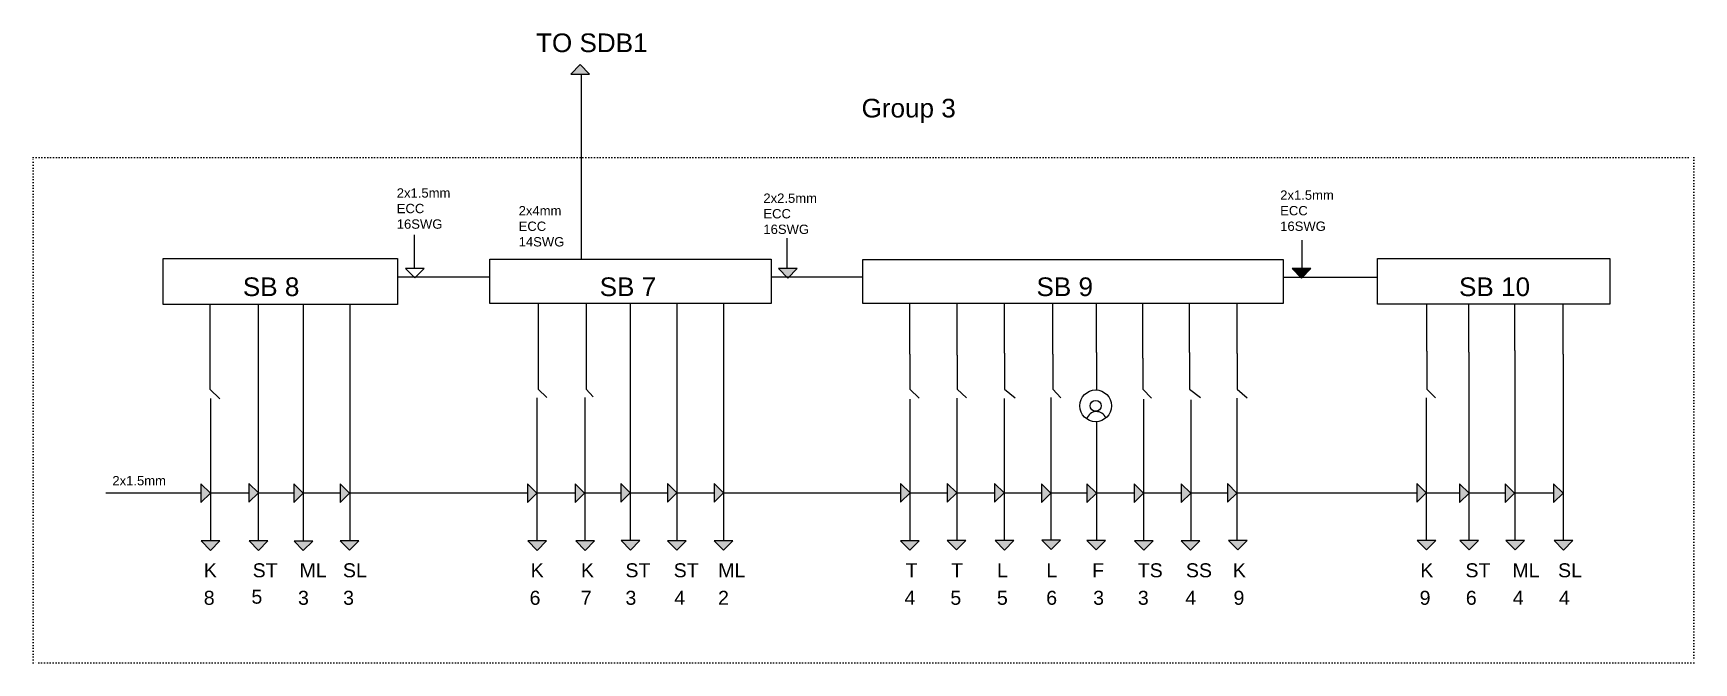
# Model space of a CAD drawing. Header units: millimetres. Extents: x 147060 to 148839, y 180216 to 180891.
import ezdxf

# ---------------------------------------------------------------- set-up
doc = ezdxf.new("R2010")
doc.units = ezdxf.units.MM
doc.linetypes.add('ACAD_ISO07W100', pattern=[3, 0, -3])
doc.styles.get("Standard").update_dxf_attribs({"font": 'Arial.ttf'})

msp = doc.modelspace()

# ---------------------------------------------------------------- hatches: boundary and pattern name
at = {"ltscale": 2}
h = msp.add_hatch(color=250, dxfattribs=at)
h.dxf.hatch_style = 1
h.paths.add_polyline_path([(148598.3, 180398.2), (148588.2, 180408.1), (148588.2, 180388.1), (148598.3, 180398)])
h.paths.add_polyline_path([(148562.9, 180347.6), (148542.9, 180347.6), (148552.9, 180337.4)])
h.paths.add_polyline_path([(148608.5, 180347.6), (148588.5, 180347.6), (148598.5, 180337.4)])
h.paths.add_polyline_path([(148637.1, 180408.1), (148637.1, 180388.1), (148647.3, 180398.1)])
h.paths.add_polyline_path([(148658, 180347.6), (148638, 180347.6), (148647.9, 180337.4)])
h.paths.add_polyline_path([(148709.5, 180347.4), (148689.5, 180347.4), (148699.5, 180337.2)])
h.paths.add_polyline_path([(148689.1, 180408.3), (148689.1, 180388.3), (148699.3, 180398.2)])
h.paths.add_polyline_path([(147878.7, 180638.9), (147858.7, 180638.9), (147867.9, 180629.5), (147869.4, 180629.5)])
h.paths.add_polyline_path([(147646.2, 180857.4), (147636.1, 180847.3), (147656.2, 180847.3)])
h.paths.add_polyline_path([(148392.1, 180673.4), (148455.6, 180673.4), (148455.6, 180727.7), (148392.1, 180727.7)], flags=9)
h.paths.add_polyline_path([(147838.4, 180670.1), (147901.9, 180670.1), (147901.9, 180724.4), (147838.4, 180724.4)], flags=9)
h.paths.add_polyline_path([(147576.2, 180656.8), (147630.1, 180656.8), (147630.1, 180711), (147576.2, 180711)], flags=9)
h.paths.add_polyline_path([(147445.6, 180675.7), (147509.2, 180675.7), (147509.2, 180730), (147445.6, 180730)], flags=9)
h.paths.add_polyline_path([(148690.8, 180270.4), (148709.9, 180270.4), (148709.9, 180301.3), (148690.8, 180301.3)], flags=9)
h.paths.add_polyline_path([(148641.3, 180270.4), (148660.4, 180270.4), (148660.4, 180301.3), (148641.3, 180301.3)], flags=9)
h.paths.add_polyline_path([(148590.4, 180270.3), (148609.6, 180270.3), (148609.6, 180301.2), (148590.4, 180301.2)], flags=9)
h.paths.add_polyline_path([(148540.9, 180270.3), (148560, 180270.3), (148560, 180301.2), (148540.9, 180301.2)], flags=9)
h.paths.add_polyline_path([(148341.4, 180270.3), (148360.6, 180270.3), (148360.6, 180301.2), (148341.4, 180301.2)], flags=9)
h.paths.add_polyline_path([(148290.5, 180270.4), (148309.6, 180270.4), (148309.6, 180301.3), (148290.5, 180301.3)], flags=9)
h.paths.add_polyline_path([(148238.9, 180270.3), (148258.1, 180270.3), (148258.1, 180301.2), (148238.9, 180301.2)], flags=9)
h.paths.add_polyline_path([(148191.1, 180270.3), (148210.3, 180270.3), (148210.3, 180301.2), (148191.1, 180301.2)], flags=9)
h.paths.add_polyline_path([(148140.9, 180270.3), (148160, 180270.3), (148160, 180301.2), (148140.9, 180301.2)], flags=9)
h.paths.add_polyline_path([(148088, 180270.4), (148107.1, 180270.4), (148107.1, 180301.3), (148088, 180301.3)], flags=9)
h.paths.add_polyline_path([(148038.1, 180270.4), (148057.2, 180270.4), (148057.2, 180301.3), (148038.1, 180301.3)], flags=9)
h.paths.add_polyline_path([(147989.6, 180270.4), (148008.8, 180270.4), (148008.8, 180301.3), (147989.6, 180301.3)], flags=9)
h.paths.add_polyline_path([(147789.4, 180270.3), (147808.6, 180270.3), (147808.6, 180301.2), (147789.4, 180301.2)], flags=9)
h.paths.add_polyline_path([(147743, 180270.4), (147762.1, 180270.4), (147762.1, 180301.3), (147743, 180301.3)], flags=9)
h.paths.add_polyline_path([(147690, 180270.3), (147709.1, 180270.3), (147709.1, 180301.2), (147690, 180301.2)], flags=9)
h.paths.add_polyline_path([(147642, 180270.4), (147661.2, 180270.4), (147661.2, 180301.3), (147642, 180301.3)], flags=9)
h.paths.add_polyline_path([(147587.3, 180270.3), (147606.5, 180270.3), (147606.5, 180301.2), (147587.3, 180301.2)], flags=9)
h.paths.add_polyline_path([(147387.5, 180270.3), (147406.6, 180270.3), (147406.6, 180301.2), (147387.5, 180301.2)], flags=9)
h.paths.add_polyline_path([(147339.2, 180270.3), (147358.4, 180270.3), (147358.4, 180301.2), (147339.2, 180301.2)], flags=9)
h.paths.add_polyline_path([(147289.3, 180271.6), (147308.5, 180271.6), (147308.5, 180302.5), (147289.3, 180302.5)], flags=9)
h.paths.add_polyline_path([(147238.2, 180270.3), (147257.3, 180270.3), (147257.3, 180301.2), (147238.2, 180301.2)], flags=9)
h.paths.add_polyline_path([(148689.2, 180299.6), (148722.3, 180299.6), (148722.3, 180330.5), (148689.2, 180330.5)], flags=9)
h.paths.add_polyline_path([(148639.6, 180299.9), (148676.2, 180299.9), (148676.2, 180330.8), (148639.6, 180330.8)], flags=9)
h.paths.add_polyline_path([(148589.9, 180299.6), (148624.2, 180299.6), (148624.2, 180330.5), (148589.9, 180330.5)], flags=9)
h.paths.add_polyline_path([(148541, 180299.9), (148562.4, 180299.9), (148562.4, 180330.8), (148541, 180330.8)], flags=9)
h.paths.add_polyline_path([(148340.1, 180299.9), (148361.6, 180299.9), (148361.6, 180330.8), (148340.1, 180330.8)], flags=9)
h.paths.add_polyline_path([(148290.4, 180299.6), (148325.9, 180299.6), (148325.9, 180330.5), (148290.4, 180330.5)], flags=9)
h.paths.add_polyline_path([(148239.3, 180299.6), (148273.6, 180299.6), (148273.6, 180330.5), (148239.3, 180330.5)], flags=9)
h.paths.add_polyline_path([(148189.1, 180299.9), (148209.4, 180299.9), (148209.4, 180330.8), (148189.1, 180330.8)], flags=9)
h.paths.add_polyline_path([(148140.3, 180299.9), (148159.4, 180299.9), (148159.4, 180330.8), (148140.3, 180330.8)], flags=9)
h.paths.add_polyline_path([(148087.4, 180299.9), (148106.5, 180299.9), (148106.5, 180330.8), (148087.4, 180330.8)], flags=9)
h.paths.add_polyline_path([(148039.2, 180299.9), (148059.5, 180299.9), (148059.5, 180330.8), (148039.2, 180330.8)], flags=9)
h.paths.add_polyline_path([(147990.6, 180299.9), (148010.9, 180299.9), (148010.9, 180330.8), (147990.6, 180330.8)], flags=9)
h.paths.add_polyline_path([(147788.7, 180299.9), (147825.3, 180299.9), (147825.3, 180330.8), (147788.7, 180330.8)], flags=9)
h.paths.add_polyline_path([(147741.6, 180299.6), (147775.9, 180299.6), (147775.9, 180330.5), (147741.6, 180330.5)], flags=9)
h.paths.add_polyline_path([(147689.9, 180299.6), (147724.2, 180299.6), (147724.2, 180330.5), (147689.9, 180330.5)], flags=9)
h.paths.add_polyline_path([(147641.7, 180299.9), (147663.1, 180299.9), (147663.1, 180330.8), (147641.7, 180330.8)], flags=9)
h.paths.add_polyline_path([(147587.8, 180299.9), (147609.3, 180299.9), (147609.3, 180330.8), (147587.8, 180330.8)], flags=9)
h.paths.add_polyline_path([(147387.2, 180299.6), (147420.3, 180299.6), (147420.3, 180330.5), (147387.2, 180330.5)], flags=9)
h.paths.add_polyline_path([(147340.1, 180299.9), (147376.7, 180299.9), (147376.7, 180330.8), (147340.1, 180330.8)], flags=9)
h.paths.add_polyline_path([(147290.6, 180299.6), (147324.8, 180299.6), (147324.8, 180330.5), (147290.6, 180330.5)], flags=9)
h.paths.add_polyline_path([(147237.5, 180299.9), (147259, 180299.9), (147259, 180330.8), (147237.5, 180330.8)], flags=9)
h.paths.add_polyline_path([(148581.4, 180598.1), (148667.5, 180598.1), (148667.5, 180639.3), (148581.4, 180639.3)], flags=9)
h.paths.add_polyline_path([(148128.7, 180598.1), (148199.3, 180598.1), (148199.3, 180639.3), (148128.7, 180639.3)], flags=9)
h.paths.add_polyline_path([(147660.8, 180598.1), (147731.3, 180598.1), (147731.3, 180639.3), (147660.8, 180639.3)], flags=9)
h.paths.add_polyline_path([(147278.5, 180598.1), (147349, 180598.1), (147349, 180639.3), (147278.5, 180639.3)], flags=9)
h = msp.add_hatch(color=250, dxfattribs=at)
h.dxf.hatch_style = 1
h.paths.add_polyline_path([(147409, 180347.3), (147389, 180347.3), (147399, 180337.2)])
h.paths.add_polyline_path([(147359.6, 180346.9), (147339.6, 180346.9), (147349.5, 180336.7)])
h.paths.add_polyline_path([(147311.6, 180347), (147291.6, 180347), (147301.6, 180336.8)])
h.paths.add_polyline_path([(147301.2, 180398.3), (147301.2, 180398.5), (147291.1, 180408.4), (147291.1, 180388.4)])
h.paths.add_polyline_path([(147349.4, 180398.3), (147339.2, 180408.3), (147339.2, 180388.3)])
h.paths.add_polyline_path([(147399, 180398.3), (147388.8, 180408.3), (147388.8, 180388.3)])
h.paths.add_polyline_path([(147250, 180398.2), (147250, 180398.2), (147239.8, 180408.3), (147239.8, 180388.2)])
h.paths.add_polyline_path([(147260.1, 180347.1), (147240.1, 180347.1), (147250.1, 180336.9)])
h.paths.add_polyline_path([(147589.6, 180408.3), (147589.6, 180388.3), (147599.7, 180398.2), (147599.7, 180398.4)])
h.paths.add_polyline_path([(147610.2, 180347.1), (147590.2, 180347.1), (147600.2, 180336.9)])
h.paths.add_polyline_path([(147640.6, 180408.1), (147640.6, 180388.1), (147650.8, 180398.1)])
h.paths.add_polyline_path([(147661.5, 180347.1), (147641.5, 180347.1), (147651.5, 180336.9)])
h.paths.add_polyline_path([(147699.7, 180398.3), (147699.7, 180398.4), (147689.5, 180408.4), (147689.5, 180388.4)])
h.paths.add_polyline_path([(147710.2, 180347.4), (147690.2, 180347.4), (147700.2, 180337.2)])
h.paths.add_polyline_path([(147749.7, 180398.4), (147739.5, 180408.4), (147739.5, 180388.4)])
h.paths.add_polyline_path([(147759.7, 180347.3), (147739.7, 180347.3), (147749.6, 180337.1)])
h.paths.add_polyline_path([(147799.8, 180398.3), (147799.8, 180398.4), (147789.7, 180408.4), (147789.7, 180388.4)])
h.paths.add_polyline_path([(147809.7, 180347.3), (147789.7, 180347.3), (147799.6, 180337.1)])
h.paths.add_polyline_path([(147999.4, 180398.3), (147999.4, 180398.4), (147989.3, 180408.4), (147989.3, 180388.4)])
h.paths.add_polyline_path([(148009.4, 180347.2), (147989.4, 180347.2), (147999.3, 180337.1)])
h.paths.add_polyline_path([(148039.3, 180408.4), (148039.3, 180388.4), (148049.5, 180398.4), (148049.5, 180398.4)])
h.paths.add_polyline_path([(148059.4, 180347.5), (148039.4, 180347.5), (148049.4, 180337.4)])
h.paths.add_polyline_path([(148100.3, 180398.4), (148090.1, 180408.4), (148090.1, 180388.4)])
h.paths.add_polyline_path([(148110.9, 180347.4), (148090.8, 180347.4), (148100.8, 180337.2)])
h.paths.add_polyline_path([(148140.3, 180408.3), (148140.3, 180388.3), (148150.4, 180398.3), (148150.4, 180398.3)])
h.paths.add_polyline_path([(148160.7, 180347.8), (148140.7, 180347.8), (148150.7, 180337.7)])
h.paths.add_polyline_path([(148199.2, 180398.2), (148199.2, 180398.2), (148189.1, 180408.2), (148189.1, 180388.2)])
h.paths.add_polyline_path([(148209.1, 180347.6), (148189.1, 180347.6), (148199.1, 180337.4)])
h.paths.add_polyline_path([(148249.8, 180398.2), (148239.6, 180408.2), (148239.6, 180388.2)])
h.paths.add_polyline_path([(148259.9, 180347.2), (148239.9, 180347.2), (148249.9, 180337)])
h.paths.add_polyline_path([(148290.1, 180408.3), (148290.1, 180388.3), (148300.2, 180398.2), (148300.2, 180398.3)])
h.paths.add_polyline_path([(148309.9, 180347.2), (148289.9, 180347.2), (148299.9, 180337)])
h.paths.add_polyline_path([(148339.6, 180408.4), (148339.6, 180388.4), (148349.8, 180398.3), (148349.8, 180398.3)])
h.paths.add_polyline_path([(148360.7, 180347.6), (148340.7, 180347.6), (148350.7, 180337.4)])
h.paths.add_polyline_path([(148542.4, 180408.4), (148542.4, 180388.4), (148552.6, 180398.4)])
h.paths.add_polyline_path([(148392.1, 180673.4), (148455.6, 180673.4), (148455.6, 180727.7), (148392.1, 180727.7)], flags=9)
h.paths.add_polyline_path([(147838.4, 180670.1), (147901.9, 180670.1), (147901.9, 180724.4), (147838.4, 180724.4)], flags=9)
h.paths.add_polyline_path([(147576.2, 180656.8), (147630.1, 180656.8), (147630.1, 180711), (147576.2, 180711)], flags=9)
h.paths.add_polyline_path([(147445.6, 180675.7), (147509.2, 180675.7), (147509.2, 180730), (147445.6, 180730)], flags=9)
h.paths.add_polyline_path([(148690.8, 180270.4), (148709.9, 180270.4), (148709.9, 180301.3), (148690.8, 180301.3)], flags=9)
h.paths.add_polyline_path([(148641.3, 180270.4), (148660.4, 180270.4), (148660.4, 180301.3), (148641.3, 180301.3)], flags=9)
h.paths.add_polyline_path([(148590.4, 180270.3), (148609.6, 180270.3), (148609.6, 180301.2), (148590.4, 180301.2)], flags=9)
h.paths.add_polyline_path([(148540.9, 180270.3), (148560, 180270.3), (148560, 180301.2), (148540.9, 180301.2)], flags=9)
h.paths.add_polyline_path([(148341.4, 180270.3), (148360.6, 180270.3), (148360.6, 180301.2), (148341.4, 180301.2)], flags=9)
h.paths.add_polyline_path([(148290.5, 180270.4), (148309.6, 180270.4), (148309.6, 180301.3), (148290.5, 180301.3)], flags=9)
h.paths.add_polyline_path([(148238.9, 180270.3), (148258.1, 180270.3), (148258.1, 180301.2), (148238.9, 180301.2)], flags=9)
h.paths.add_polyline_path([(148191.1, 180270.3), (148210.3, 180270.3), (148210.3, 180301.2), (148191.1, 180301.2)], flags=9)
h.paths.add_polyline_path([(148140.9, 180270.3), (148160, 180270.3), (148160, 180301.2), (148140.9, 180301.2)], flags=9)
h.paths.add_polyline_path([(148088, 180270.4), (148107.1, 180270.4), (148107.1, 180301.3), (148088, 180301.3)], flags=9)
h.paths.add_polyline_path([(148038.1, 180270.4), (148057.2, 180270.4), (148057.2, 180301.3), (148038.1, 180301.3)], flags=9)
h.paths.add_polyline_path([(147989.6, 180270.4), (148008.8, 180270.4), (148008.8, 180301.3), (147989.6, 180301.3)], flags=9)
h.paths.add_polyline_path([(147789.4, 180270.3), (147808.6, 180270.3), (147808.6, 180301.2), (147789.4, 180301.2)], flags=9)
h.paths.add_polyline_path([(147743, 180270.4), (147762.1, 180270.4), (147762.1, 180301.3), (147743, 180301.3)], flags=9)
h.paths.add_polyline_path([(147690, 180270.3), (147709.1, 180270.3), (147709.1, 180301.2), (147690, 180301.2)], flags=9)
h.paths.add_polyline_path([(147642, 180270.4), (147661.2, 180270.4), (147661.2, 180301.3), (147642, 180301.3)], flags=9)
h.paths.add_polyline_path([(147587.3, 180270.3), (147606.5, 180270.3), (147606.5, 180301.2), (147587.3, 180301.2)], flags=9)
h.paths.add_polyline_path([(147387.5, 180270.3), (147406.6, 180270.3), (147406.6, 180301.2), (147387.5, 180301.2)], flags=9)
h.paths.add_polyline_path([(147339.2, 180270.3), (147358.4, 180270.3), (147358.4, 180301.2), (147339.2, 180301.2)], flags=9)
h.paths.add_polyline_path([(147289.3, 180271.6), (147308.5, 180271.6), (147308.5, 180302.5), (147289.3, 180302.5)], flags=9)
h.paths.add_polyline_path([(147238.2, 180270.3), (147257.3, 180270.3), (147257.3, 180301.2), (147238.2, 180301.2)], flags=9)
h.paths.add_polyline_path([(148689.2, 180299.6), (148722.3, 180299.6), (148722.3, 180330.5), (148689.2, 180330.5)], flags=9)
h.paths.add_polyline_path([(148639.6, 180299.9), (148676.2, 180299.9), (148676.2, 180330.8), (148639.6, 180330.8)], flags=9)
h.paths.add_polyline_path([(148589.9, 180299.6), (148624.2, 180299.6), (148624.2, 180330.5), (148589.9, 180330.5)], flags=9)
h.paths.add_polyline_path([(148541, 180299.9), (148562.4, 180299.9), (148562.4, 180330.8), (148541, 180330.8)], flags=9)
h.paths.add_polyline_path([(148340.1, 180299.9), (148361.6, 180299.9), (148361.6, 180330.8), (148340.1, 180330.8)], flags=9)
h.paths.add_polyline_path([(148290.4, 180299.6), (148325.9, 180299.6), (148325.9, 180330.5), (148290.4, 180330.5)], flags=9)
h.paths.add_polyline_path([(148239.3, 180299.6), (148273.6, 180299.6), (148273.6, 180330.5), (148239.3, 180330.5)], flags=9)
h.paths.add_polyline_path([(148189.1, 180299.9), (148209.4, 180299.9), (148209.4, 180330.8), (148189.1, 180330.8)], flags=9)
h.paths.add_polyline_path([(148140.3, 180299.9), (148159.4, 180299.9), (148159.4, 180330.8), (148140.3, 180330.8)], flags=9)
h.paths.add_polyline_path([(148087.4, 180299.9), (148106.5, 180299.9), (148106.5, 180330.8), (148087.4, 180330.8)], flags=9)
h.paths.add_polyline_path([(148039.2, 180299.9), (148059.5, 180299.9), (148059.5, 180330.8), (148039.2, 180330.8)], flags=9)
h.paths.add_polyline_path([(147990.6, 180299.9), (148010.9, 180299.9), (148010.9, 180330.8), (147990.6, 180330.8)], flags=9)
h.paths.add_polyline_path([(147788.7, 180299.9), (147825.3, 180299.9), (147825.3, 180330.8), (147788.7, 180330.8)], flags=9)
h.paths.add_polyline_path([(147741.6, 180299.6), (147775.9, 180299.6), (147775.9, 180330.5), (147741.6, 180330.5)], flags=9)
h.paths.add_polyline_path([(147689.9, 180299.6), (147724.2, 180299.6), (147724.2, 180330.5), (147689.9, 180330.5)], flags=9)
h.paths.add_polyline_path([(147641.7, 180299.9), (147663.1, 180299.9), (147663.1, 180330.8), (147641.7, 180330.8)], flags=9)
h.paths.add_polyline_path([(147587.8, 180299.9), (147609.3, 180299.9), (147609.3, 180330.8), (147587.8, 180330.8)], flags=9)
h.paths.add_polyline_path([(147387.2, 180299.6), (147420.3, 180299.6), (147420.3, 180330.5), (147387.2, 180330.5)], flags=9)
h.paths.add_polyline_path([(147340.1, 180299.9), (147376.7, 180299.9), (147376.7, 180330.8), (147340.1, 180330.8)], flags=9)
h.paths.add_polyline_path([(147290.6, 180299.6), (147324.8, 180299.6), (147324.8, 180330.5), (147290.6, 180330.5)], flags=9)
h.paths.add_polyline_path([(147237.5, 180299.9), (147259, 180299.9), (147259, 180330.8), (147237.5, 180330.8)], flags=9)
h = msp.add_hatch(color=250, dxfattribs=at)
h.dxf.hatch_style = 1
h.paths.add_polyline_path([(148429.1, 180638.9), (148409.1, 180638.9), (148418.3, 180629.5), (148419.9, 180629.5)])

# ---------------------------------------------------------------- linework, layer by layer
for p, q in [((147646.2, 180857.4), (147636.1, 180847.3)), ((147656.2, 180847.3), (147646.2, 180857.4)), ((147636.1, 180847.3), (147656.2, 180847.3)), ((147647.2, 180847.3), (147647.2, 180648.9)), ((147468.3, 180675.2), (147468.3, 180639)), ((147867.6, 180671.3), (147867.6, 180638.9)), ((148419.3, 180669.4), (148419.3, 180638.9)), ((147479.1, 180639), (147459.1, 180639)), ((147459.1, 180639), (147469, 180628.9)), ((147469, 180628.9), (147479.1, 180639)), ((147878.7, 180638.9), (147858.7, 180638.9)), ((147858.7, 180638.9), (147868.7, 180628.7)), ((147868.7, 180628.7), (147878.7, 180638.9)), ((148429.1, 180638.9), (148409.1, 180638.9)), ((148409.1, 180638.9), (148419.1, 180628.7)), ((148419.1, 180628.7), (148429.1, 180638.9)), ((147250, 180398.2), (147239.8, 180408.3)), ((147239.8, 180408.3), (147239.8, 180388.2)), ((147301.3, 180398.4), (147291.1, 180408.4)), ((147291.1, 180408.4), (147291.1, 180388.4)), ((147349.4, 180398.3), (147339.2, 180408.3)), ((147339.2, 180408.3), (147339.2, 180388.3)), ((147399, 180398.3), (147388.8, 180408.3)), ((147388.8, 180408.3), (147388.8, 180388.3)), ((147599.8, 180398.3), (147589.6, 180408.3)), ((147589.6, 180408.3), (147589.6, 180388.3)), ((147650.8, 180398.1), (147640.6, 180408.1)), ((147640.6, 180408.1), (147640.6, 180388.1)), ((147699.7, 180398.4), (147689.5, 180408.4)), ((147689.5, 180408.4), (147689.5, 180388.4)), ((147749.7, 180398.4), (147739.5, 180408.4)), ((147739.5, 180408.4), (147739.5, 180388.4)), ((147799.8, 180398.4), (147789.7, 180408.4)), ((147789.7, 180408.4), (147789.7, 180388.4)), ((147999.5, 180398.4), (147989.3, 180408.4)), ((147989.3, 180408.4), (147989.3, 180388.4)), ((148049.5, 180398.4), (148039.3, 180408.4)), ((148039.3, 180408.4), (148039.3, 180388.4)), ((148100.3, 180398.4), (148090.1, 180408.4)), ((148090.1, 180408.4), (148090.1, 180388.4)), ((148150.4, 180398.3), (148140.3, 180408.3)), ((148140.3, 180408.3), (148140.3, 180388.3)), ((148199.2, 180398.2), (148189.1, 180408.2)), ((148189.1, 180408.2), (148189.1, 180388.2)), ((148249.8, 180398.2), (148239.6, 180408.2)), ((148239.6, 180408.2), (148239.6, 180388.2)), ((148300.3, 180398.3), (148290.1, 180408.3)), ((148290.1, 180408.3), (148290.1, 180388.3)), ((148349.8, 180398.3), (148339.6, 180408.4)), ((148339.6, 180408.4), (148339.6, 180388.4)), ((148552.6, 180398.4), (148542.4, 180408.4)), ((148542.4, 180408.4), (148542.4, 180388.4)), ((148598.4, 180398.1), (148588.2, 180408.1)), ((148588.2, 180408.1), (148588.2, 180388.1)), ((148647.3, 180398.1), (148637.1, 180408.1)), ((148637.1, 180408.1), (148637.1, 180388.1)), ((148699.3, 180398.2), (148689.1, 180408.3)), ((148689.1, 180408.3), (148689.1, 180388.3)), ((147239.8, 180388.2), (147250, 180398.2)), ((147291.1, 180388.4), (147301.3, 180398.4)), ((147339.2, 180388.3), (147349.4, 180398.3)), ((147388.8, 180388.3), (147399, 180398.3)), ((147589.6, 180388.3), (147599.8, 180398.3)), ((147640.6, 180388.1), (147650.8, 180398.1)), ((147689.5, 180388.4), (147699.7, 180398.4)), ((147739.5, 180388.4), (147749.7, 180398.4)), ((147789.7, 180388.4), (147799.8, 180398.4)), ((147989.3, 180388.4), (147999.5, 180398.4)), ((148039.3, 180388.4), (148049.5, 180398.4)), ((148090.1, 180388.4), (148100.3, 180398.4)), ((148140.3, 180388.3), (148150.4, 180398.3)), ((148189.1, 180388.2), (148199.2, 180398.2)), ((148239.6, 180388.2), (148249.8, 180398.2)), ((148290.1, 180388.3), (148300.3, 180398.3)), ((148339.6, 180388.4), (148349.8, 180398.3)), ((148542.4, 180388.4), (148552.6, 180398.4)), ((148588.2, 180388.1), (148598.4, 180398.1)), ((148637.1, 180388.1), (148647.3, 180398.1)), ((148689.1, 180388.3), (148699.3, 180398.2)), ((147260.1, 180347.1), (147240.1, 180347.1)), ((147240.1, 180347.1), (147250.1, 180336.9)), ((147250, 180347.3), (147250, 180347.1)), ((147250.1, 180336.9), (147260.1, 180347.1)), ((147311.6, 180347), (147291.6, 180347)), ((147291.6, 180347), (147301.6, 180336.8)), ((147301.2, 180347.3), (147301.2, 180347)), ((147301.6, 180336.8), (147311.6, 180347)), ((147359.6, 180346.9), (147339.6, 180346.9)), ((147339.6, 180346.9), (147349.5, 180336.7)), ((147349.4, 180347.3), (147349.4, 180346.9)), ((147349.5, 180336.7), (147359.6, 180346.9)), ((147409, 180347.3), (147389, 180347.3)), ((147389, 180347.3), (147399, 180337.2)), ((147399, 180337.2), (147409, 180347.3)), ((147610.2, 180347.1), (147590.2, 180347.1)), ((147590.2, 180347.1), (147600.2, 180336.9)), ((147600.2, 180336.9), (147610.2, 180347.1)), ((147661.5, 180347.1), (147641.5, 180347.1)), ((147641.5, 180347.1), (147651.5, 180336.9)), ((147651.5, 180336.9), (147661.5, 180347.1)), ((147710.2, 180347.4), (147690.2, 180347.4)), ((147690.2, 180347.4), (147700.2, 180337.2)), ((147700.2, 180337.2), (147710.2, 180347.4)), ((147759.7, 180347.3), (147739.7, 180347.3)), ((147739.7, 180347.3), (147749.6, 180337.1)), ((147749.6, 180337.1), (147759.7, 180347.3)), ((147809.7, 180347.3), (147789.7, 180347.3)), ((147789.7, 180347.3), (147799.6, 180337.1)), ((147799.6, 180337.1), (147809.7, 180347.3)), ((148009.4, 180347.2), (147989.4, 180347.2)), ((147989.4, 180347.2), (147999.3, 180337.1)), ((147999.3, 180337.1), (148009.4, 180347.2)), ((148059.4, 180347.5), (148039.4, 180347.5)), ((148039.4, 180347.5), (148049.4, 180337.4)), ((148049.4, 180337.4), (148059.4, 180347.5)), ((148110.9, 180347.4), (148090.8, 180347.4)), ((148090.8, 180347.4), (148100.8, 180337.2)), ((148100.8, 180337.2), (148110.9, 180347.4)), ((148160.7, 180347.8), (148140.7, 180347.8)), ((148140.7, 180347.8), (148150.7, 180337.7)), ((148150.7, 180337.7), (148160.7, 180347.8)), ((148209.1, 180347.6), (148189.1, 180347.6)), ((148189.1, 180347.6), (148199.1, 180337.4)), ((148199.1, 180337.4), (148209.1, 180347.6)), ((148259.9, 180347.2), (148239.9, 180347.2)), ((148239.9, 180347.2), (148249.9, 180337)), ((148249.9, 180337), (148259.9, 180347.2)), ((148309.9, 180347.2), (148289.9, 180347.2)), ((148289.9, 180347.2), (148299.9, 180337)), ((148299.9, 180337), (148309.9, 180347.2)), ((148360.7, 180347.6), (148340.7, 180347.6)), ((148340.7, 180347.6), (148350.7, 180337.4)), ((148350.7, 180337.4), (148360.7, 180347.6)), ((148562.9, 180347.6), (148542.9, 180347.6)), ((148542.9, 180347.6), (148552.9, 180337.4)), ((148552.9, 180337.4), (148562.9, 180347.6)), ((148608.5, 180347.6), (148588.5, 180347.6)), ((148588.5, 180347.6), (148598.5, 180337.4)), ((148598.5, 180337.4), (148608.5, 180347.6)), ((148658, 180347.6), (148638, 180347.6)), ((148638, 180347.6), (148647.9, 180337.4)), ((148647.9, 180337.4), (148658, 180347.6)), ((148709.5, 180347.4), (148689.5, 180347.4)), ((148689.5, 180347.4), (148699.5, 180337.2)), ((148699.5, 180337.2), (148709.5, 180347.4))]:
    msp.add_line(p, q, dxfattribs=at)
for p, q in [((147549.3, 180629.5), (147450.3, 180629.5)), ((147948.9, 180629.5), (147850.9, 180629.5)), ((148399.4, 180629.5), (148500.3, 180629.5)), ((147249.2, 180600.4), (147249.2, 180509.7)), ((147301.2, 180600.4), (147301.2, 180517)), ((147349.4, 180600.4), (147349.4, 180520.8)), ((147399.2, 180600.4), (147399.2, 180516.4)), ((147601.2, 180601.6), (147601.2, 180523.1)), ((147652.4, 180601.6), (147652.4, 180536.6)), ((147699.7, 180601.6), (147699.7, 180537.7)), ((147749.7, 180601.6), (147749.7, 180528.7)), ((147799.8, 180601.6), (147799.8, 180523.7)), ((147999.4, 180547.2), (147999.4, 180601.3)), ((148050.1, 180546.1), (148050.1, 180601.3)), ((148100.7, 180548.3), (148100.7, 180601.3)), ((148152.5, 180547.2), (148152.5, 180601.3)), ((148199.2, 180548.9), (148199.2, 180601.3)), ((148248.8, 180542.7), (148248.8, 180601.3)), ((148298.9, 180548.9), (148298.9, 180601.3)), ((148350.1, 180547.8), (148350.1, 180601.3)), ((148553.1, 180550.5), (148553.1, 180600.8)), ((148598.3, 180549.4), (148598.3, 180600.8)), ((148647.4, 180551.1), (148647.4, 180600.8)), ((148699.4, 180547.2), (148699.4, 180600.8)), ((147999.4, 180547.2), (147999.4, 180509.7)), ((148100.7, 180548.3), (148100.7, 180509.7)), ((148152.5, 180547.2), (148152.5, 180509.7)), ((148199.2, 180548.9), (148199.2, 180509.7)), ((148298.9, 180548.9), (148298.9, 180509.7)), ((148350.1, 180547.8), (148350.1, 180509.7)), ((148553.1, 180550.5), (148553.1, 180509.7)), ((148598.3, 180549.4), (148598.3, 180509.7)), ((148647.4, 180551.1), (148647.4, 180509.7)), ((148699.4, 180547.2), (148699.4, 180509.7)), ((147652.4, 180536.6), (147652.4, 180509.7)), ((147699.7, 180537.7), (147699.7, 180509.7)), ((148050.1, 180546.1), (148050.1, 180509.7)), ((148248.8, 180542.7), (148248.8, 180509.7)), ((147301.2, 180517), (147301.2, 180509.7)), ((147349.4, 180520.8), (147349.4, 180509.7)), ((147349.4, 180520.8), (147349.4, 180347.3)), ((147399.2, 180516.4), (147399.2, 180509.7)), ((147601.2, 180523.1), (147601.2, 180509.7)), ((147749.7, 180528.7), (147749.7, 180509.7)), ((147799.8, 180523.7), (147799.8, 180509.7)), ((147249.2, 180509.7), (147260.1, 180499.2)), ((147250, 180499.6), (147250, 180347.3)), ((147301.2, 180509.7), (147301.2, 180347.3)), ((147399.2, 180509.7), (147399.2, 180347.3)), ((147599.7, 180500.3), (147599.7, 180347.3)), ((147601.2, 180509.7), (147610.3, 180500.7)), ((147651, 180500.7), (147651, 180347.3)), ((147652.4, 180509.7), (147660.1, 180501.6)), ((147699.7, 180509.7), (147699.7, 180347.4)), ((147749.7, 180509.7), (147749.7, 180347.3)), ((147799.8, 180509.7), (147799.8, 180347.3)), ((147999.4, 180509.7), (148009.2, 180500.1)), ((147999.4, 180499), (147999.4, 180347.3)), ((148049.5, 180499.9), (148049.5, 180347.3)), ((148050.1, 180509.7), (148060.1, 180500.5)), ((148100.3, 180499.7), (148100.3, 180347.3)), ((148100.7, 180509.7), (148112.3, 180500.5)), ((148150.4, 180500.6), (148150.4, 180347.8)), ((148152.5, 180509.7), (148161, 180500.3)), ((148199.2, 180509.7), (148199.2, 180508.7)), ((148248.8, 180509.7), (148258.4, 180499.9)), ((148249.8, 180499), (148249.8, 180347.3)), ((148298.9, 180509.7), (148310.7, 180500.7)), ((148300.2, 180498.3), (148300.2, 180347.3)), ((148349.8, 180500.1), (148349.8, 180347.6)), ((148350.1, 180509.7), (148360.7, 180500.2)), ((148552.6, 180500.2), (148552.6, 180347.6)), ((148553.1, 180509.7), (148562.5, 180500.4)), ((148598.3, 180509.7), (148598.3, 180347.6)), ((148647.4, 180509.7), (148647.4, 180347.6)), ((148699.4, 180509.7), (148699.4, 180347.4)), ((148199.2, 180474.9), (148199.2, 180347.6)), ((147137.8, 180398.5), (147239.8, 180398.5)), ((147249.7, 180398.5), (147291.1, 180398.5)), ((147301.2, 180398.5), (147339.2, 180398.5)), ((147349.2, 180398.5), (147388.8, 180398.5)), ((147398.8, 180398.5), (147589.6, 180398.5)), ((147599.6, 180398.5), (147640.6, 180398.5)), ((147650.4, 180398.5), (147689.5, 180398.5)), ((147699.6, 180398.5), (147739.5, 180398.5)), ((147749.6, 180398.5), (147789.7, 180398.5)), ((147799.7, 180398.5), (147989.3, 180398.5)), ((147999.3, 180398.5), (148039.3, 180398.5)), ((148049.4, 180398.5), (148090.1, 180398.5)), ((148100.2, 180398.5), (148140.3, 180398.5)), ((148150.2, 180398.5), (148189.1, 180398.5)), ((148198.9, 180398.5), (148239.6, 180398.5)), ((148249.5, 180398.5), (148290.1, 180398.5)), ((148300, 180398.5), (148339.6, 180398.5)), ((148349.6, 180398.5), (148542.4, 180398.5)), ((148552.5, 180398.5), (148588.2, 180398.5)), ((148598, 180398.5), (148637.1, 180398.5)), ((148646.9, 180398.5), (148689.1, 180398.5)), ((148699, 180398.5), (148699.4, 180398.5)), ((147259.6, 180347.3), (147259.6, 180347.3))]:
    msp.add_line(p, q)
at = {"linetype": 'ACAD_ISO07W100'}
msp.add_lwpolyline([(147060.1, 180758), (148839.2, 180758), (148839.2, 180216.5), (147060.1, 180216.5)], close=True, dxfattribs=at)
for points in [[(147199.4, 180649.6), (147450.3, 180649.6), (147450.3, 180600.4), (147199.4, 180600.4)], [(147549.3, 180648.9), (147850.9, 180648.9), (147850.9, 180601.6), (147549.3, 180601.6)], [(147948.9, 180648.6), (148399.4, 180648.6), (148399.4, 180601.3), (147948.9, 180601.3)], [(148500.3, 180649.5), (148749.3, 180649.5), (148749.3, 180600.8), (148500.3, 180600.8)]]:
    msp.add_lwpolyline(points, close=True)
for radius in [17, 5.88]:
    msp.add_circle((148198.4, 180491.8), radius)
msp.add_arc((148199.2, 180474.9), 10.7, 21.1777, 164.5615)

# ---------------------------------------------------------------- texts
at = {"ltscale": 2, "attachment_point": 1}
for s, width, insert, char_height in [('TO SDB1', 157.616, (147598.8, 180890.8), 20), ('Group 3', 999.279, (147947.6, 180820.8), 20), ('2x1.5mm\\PECC\\P16SWG', 45.713, (147449.6, 180724.9), 10), ('2x2.5mm\\PECC\\P16SWG', 45.713, (147842.4, 180719.3), 10), ('2x1.5mm\\PECC\\P16SWG', 45.713, (148396.1, 180722.6), 10), ('2x4mm\\PECC\\P14SWG', 45.713, (147580.2, 180705.9), 10), ('SB 8', 125.992, (147284.7, 180629.4), 20), ('SB 7', 125.992, (147667, 180629.4), 20), ('SB 9', 125.992, (148135, 180629.4), 20), ('SB 10', 125.992, (148587.7, 180629.4), 20), ('K', 45.294, (147242.8, 180323.1), 15), ('ST', 45.294, (147295.2, 180323.1), 15), ('ML', 45.294, (147345.4, 180323.1), 15), ('SL', 45.294, (147391.9, 180323.1), 15), ('K', 45.294, (147593.1, 180323.1), 15), ('K', 45.294, (147646.9, 180323.1), 15), ('ST', 45.294, (147694.6, 180323.1), 15), ('ST', 45.294, (147746.3, 180323.1), 15), ('ML', 45.294, (147794, 180323.1), 15), ('T', 45.294, (147994.8, 180323.1), 15), ('T', 45.294, (148043.5, 180323.1), 15), ('L', 45.294, (148092.7, 180323.1), 15), ('L', 45.294, (148145.6, 180323.1), 15), ('F', 45.294, (148194.6, 180323.1), 15), ('TS', 45.294, (148243.5, 180323.1), 15), ('SS', 45.294, (148295.1, 180323.1), 15), ('K', 45.294, (148345.4, 180323.1), 15), ('K', 45.294, (148546.2, 180323.1), 15), ('ST', 45.294, (148594.6, 180323.1), 15), ('ML', 45.294, (148644.9, 180323.1), 15), ('SL', 45.294, (148693.8, 180323.1), 15), ('8', 45.294, (147242.8, 180293.6), 15), ('5', 45.294, (147293.9, 180294.8), 15), ('3', 45.294, (147343.8, 180293.6), 15), ('3', 45.294, (147392.1, 180293.6), 15), ('6', 45.294, (147591.9, 180293.6), 15), ('7', 45.294, (147646.8, 180293.6), 15), ('3', 45.294, (147694.6, 180293.6), 15), ('4', 45.294, (147747, 180293.6), 15), ('2', 45.294, (147793.8, 180293.6), 15), ('4', 45.294, (147993.6, 180293.6), 15), ('5', 45.294, (148042.7, 180293.6), 15), ('5', 45.294, (148092.6, 180293.6), 15), ('6', 45.294, (148145.4, 180293.6), 15), ('3', 45.294, (148195.7, 180293.6), 15), ('3', 45.294, (148243.6, 180293.6), 15), ('4', 45.294, (148294.5, 180293.6), 15), ('9', 45.294, (148346.1, 180293.6), 15), ('9', 45.294, (148545.5, 180293.6), 15), ('6', 45.294, (148595, 180293.6), 15), ('4', 45.294, (148645.3, 180293.6), 15), ('4', 45.294, (148694.8, 180293.6), 15)]:
    msp.add_mtext_dynamic_manual_height_columns(s, width=width, gutter_width=12.5, heights=[0], dxfattribs=dict(at, insert=insert, char_height=char_height))
at = {"color": 250, "ltscale": 2, "insert": (147144.9, 180416.6), "char_height": 10, "attachment_point": 1}
msp.add_mtext_dynamic_manual_height_columns('{\\C0;2x1.5mm}', width=88.611, gutter_width=12.5, heights=[0], dxfattribs=at)

doc.saveas('drawing.dxf')
